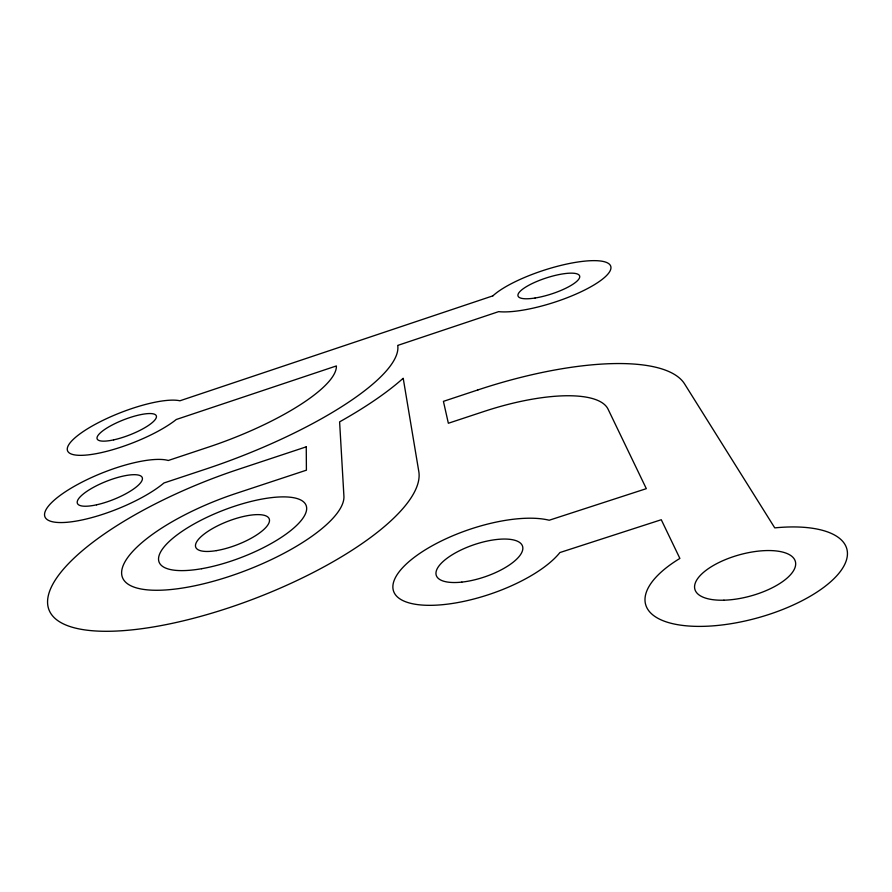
<?xml version="1.0" encoding="UTF-8"?>
<svg xmlns="http://www.w3.org/2000/svg" width="892" height="892" viewBox="0 0 892 892"><rect width="100%" height="100%" fill="white"/><g stroke="black" fill="none" stroke-linecap="round" stroke-linejoin="round"><path stroke-width="1.34" d="M492.875 295.854L179.916 400.787A63.51 16.29 -21.3 0 0 91.33 426.51A63.51 16.29 -21.3 0 0 85.766 455.11A63.51 16.29 -21.3 0 0 176.281 419.496L336.373 365.943A129.173 34.03 -20.7 0 1 209.062 446.914L168.309 460.484A69.777 19.546 -21.7 0 0 71.304 488.058A69.777 19.546 -21.7 0 0 64.614 522.456A69.777 19.546 -21.7 0 0 163.938 482.985L206.019 469.014A194.188 51.268 -20.7 0 0 397.72 345.416L498.639 311.642A64.781 16.848 -18 0 0 593.102 285.462A64.781 16.848 -18 0 0 584.238 261.189A64.781 16.848 -18 0 0 492.875 295.854M306.257 446.836L238.264 469.382A197.645 63.566 -21.1 0 0 47.566 602.167A197.645 63.566 -21.1 0 0 238.822 604.397A197.645 63.566 -21.1 0 0 418.794 471.489L403.206 378.241A226.891 59.987 -20.7 0 1 339.607 421.86L343.911 496.13A118.268 37.932 -21.1 0 1 233.213 575.117A118.268 37.932 -21.1 0 1 121.624 572.329A118.268 37.932 -21.1 0 1 236.068 493.432L306.402 470.184L306.257 446.836M477.956 389.904L443.424 401.355L448.353 423.254L484.1 411.435A119.573 38.78 -18.5 0 1 608.088 409.216L646.321 488.66L549.204 520.237A91.162 33.952 -18.8 0 0 416.174 555.928A91.162 33.952 -18.8 0 0 432.508 605.3A91.162 33.952 -18.8 0 0 559.897 552.549L661.273 519.735L679.882 558.425A104.342 42.76 -15.5 0 0 683.629 625.537A104.342 42.76 -15.5 0 0 836.139 576.455A104.342 42.76 -15.5 0 0 774.758 527.886L684.655 384.028A199.83 64.993 -18.5 0 0 477.956 389.904M113.719 439.856A31.744 8.139 -21.3 0 0 156.379 416.051A31.744 8.139 -21.3 0 0 110.073 426.153A31.744 8.139 -21.3 0 0 113.719 439.856M96.548 504.816A34.877 9.767 -21.7 0 0 142.241 477.599A34.877 9.767 -21.7 0 0 90.672 488.939A34.877 9.767 -21.7 0 0 96.548 504.816M535.088 298.006A32.38 8.418 -18 0 0 579.688 276.141A32.38 8.418 -18 0 0 531.732 283.767A32.38 8.418 -18 0 0 535.088 298.006M201.648 568.706A78.775 25.244 -21.1 0 0 306.335 506.087A78.775 25.244 -21.1 0 0 189.829 526.414A78.775 25.244 -21.1 0 0 201.648 568.706M216.421 550.609A39.371 12.611 -21.1 0 0 269.395 519.445A39.371 12.611 -21.1 0 0 211.672 529.045A39.371 12.611 -21.1 0 0 216.421 550.609M461.811 582.108A45.548 16.959 -18.8 0 0 522.589 546.383A45.548 16.959 -18.8 0 0 453.749 553.843A45.548 16.959 -18.8 0 0 461.811 582.108M723.936 600.193A52.126 21.341 -15.5 0 0 795.474 561.949A52.126 21.341 -15.5 0 0 715.975 564.045A52.126 21.341 -15.5 0 0 723.936 600.193"/></g></svg>
